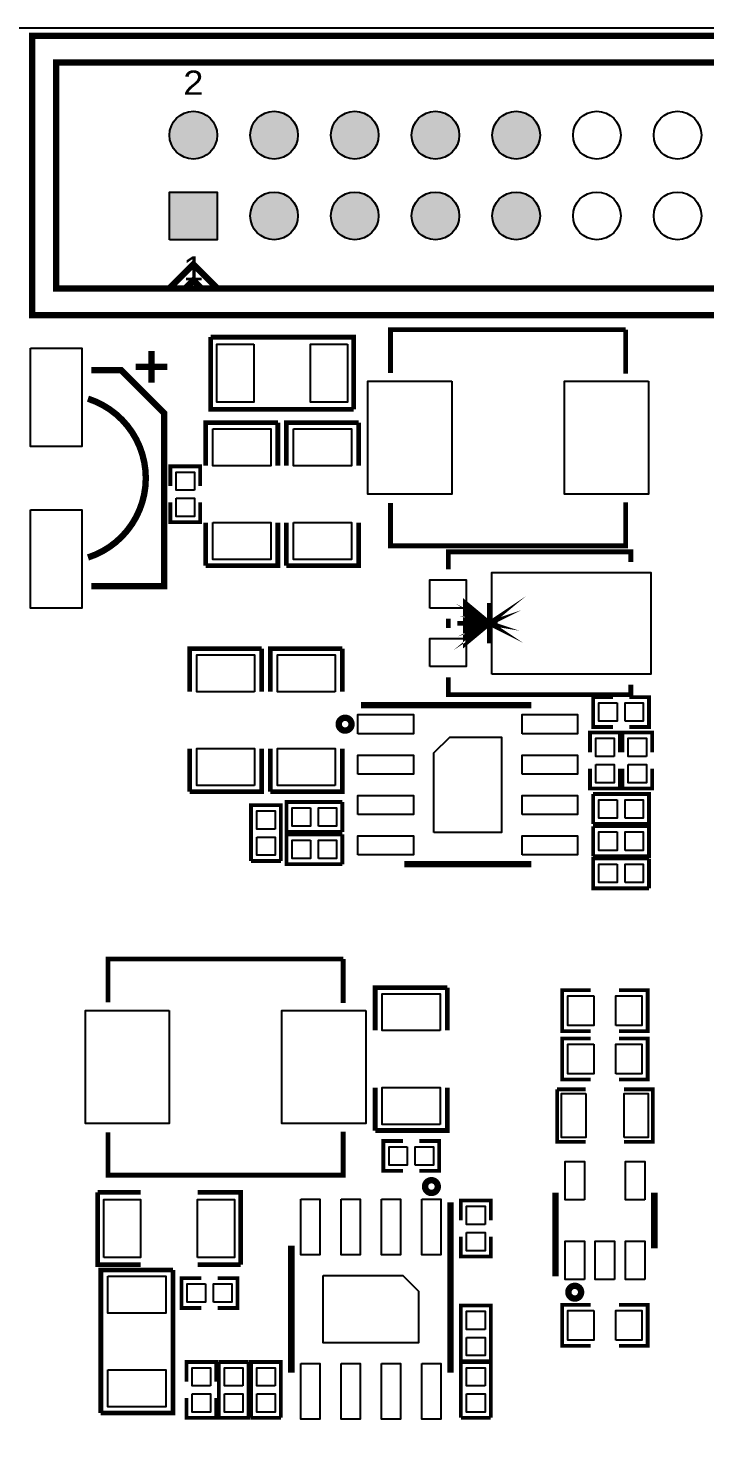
# Model space of a CAD drawing. Extents: x 0 to 145, y 0 to 99.
# Drawn here: x 43.57 to 64.86, y 53.39 to 97.98 of the extents above; entities that cross this region are included whole.
import ezdxf
from ezdxf.enums import TextEntityAlignment as Align

# ---------------------------------------------------------------- set-up
doc = ezdxf.new("R2010")
doc.units = 0
doc.header["$MEASUREMENT"] = 0
doc.layers.get('0').update_dxf_attribs({"linetype": 'CONTINUOUS'})
for name, color, linetype in [('OUTLINE', 7, 'CONTINUOUS'), ('SILKSCREEN_TOP', 7, 'CONTINUOUS'), ('SOLDERMASK_BOTTOM', 231, 'CONTINUOUS'), ('SOLDERMASK_TOP', 94, 'CONTINUOUS')]:
    doc.layers.add(name, color=color, linetype=linetype)

msp = doc.modelspace()

# ---------------------------------------------------------------- hatches: boundary and pattern name
at = {"linetype": 'Continuous'}
h = msp.add_hatch(color=256, dxfattribs=at)
h.set_gradient(color1=(0, 255, 255), color2=(0, 255, 255), tint=1)
h.paths.add_polyline_path([(5.71246, 90.21572), (6.9215, 90.21572), (6.9215, 91.42476), (5.71246, 91.42476)])
h.paths.add_polyline_path([(3.71348, 90.82024, 1), (4.92252, 90.82024, 1)])
h.paths.add_polyline_path([(2.92354, 90.82024, 1), (1.7145, 90.82024, 1)])
h.paths.add_polyline_path([(5.71246, 86.34476), (5.71246, 85.13572), (6.9215, 85.13572), (6.9215, 86.34476)])
h.paths.add_polyline_path([(4.92252, 85.74024, 1), (3.71348, 85.74024, 1)])
h.paths.add_polyline_path([(2.92354, 85.74024, 1), (1.7145, 85.74024, 1)])
h.paths.add_polyline_path([(18.49374, 95.90024, 1), (19.70278, 95.90024, 1)])
h.paths.add_polyline_path([(20.49272, 95.90024, 1), (21.70176, 95.90024, 1)])
h.paths.add_polyline_path([(22.49424, 95.90024, 1), (23.70328, 95.90024, 1)])
h.paths.add_polyline_path([(24.49322, 95.29572), (25.70226, 95.29572), (25.70226, 96.50476), (24.49322, 96.50476)])
h.paths.add_polyline_path([(36.7665, 95.90024, 1), (37.97554, 95.90024, 1)])
h.paths.add_polyline_path([(38.76548, 95.90024, 1), (39.97452, 95.90024, 1)])
h.paths.add_polyline_path([(40.76446, 95.29572), (41.9735, 95.29572), (41.9735, 96.50476), (40.76446, 96.50476)])
h.paths.add_polyline_path([(48.01743, 94.615, 1), (49.51857, 94.615, 1)])
h.paths.add_polyline_path([(50.55743, 94.615, 1), (52.05857, 94.615, 1)])
h.paths.add_polyline_path([(53.09743, 94.615, 1), (54.59857, 94.615, 1)])
h.paths.add_polyline_path([(55.63743, 94.615, 1), (57.13857, 94.615, 1)])
h.paths.add_polyline_path([(58.17743, 94.615, 1), (59.67857, 94.615, 1)])
h.paths.add_polyline_path([(58.17743, 92.075, 1), (59.67857, 92.075, 1)])
h.paths.add_polyline_path([(55.63743, 92.075, 1), (57.13857, 92.075, 1)])
h.paths.add_polyline_path([(53.09743, 92.075, 1), (54.59857, 92.075, 1)])
h.paths.add_polyline_path([(50.55743, 92.075, 1), (52.05857, 92.075, 1)])
h.paths.add_polyline_path([(48.01616, 91.32316), (49.5173, 91.32316), (49.5173, 92.8243), (48.01616, 92.8243)])
h.paths.add_polyline_path([(92.66174, 83.52028), (92.66174, 82.31124), (93.87078, 82.31124), (93.87078, 83.52028)])
h.paths.add_polyline_path([(95.86976, 82.91576, 1), (94.66072, 82.91576, 1)])
h.paths.add_polyline_path([(97.87128, 82.91576, 1), (96.66224, 82.91576, 1)])
h.paths.add_polyline_path([(99.87026, 82.91576, 1), (98.66122, 82.91576, 1)])
h.paths.add_polyline_path([(1.53924, 38.9255), (1.53924, 37.71646), (2.74828, 37.71646), (2.74828, 38.9255)])
h.paths.add_polyline_path([(2.74828, 36.322, 1), (1.53924, 36.322, 1)])
h.paths.add_polyline_path([(7.82828, 36.322, 1), (6.61924, 36.322, 1)])
h.paths.add_polyline_path([(6.61924, 38.9255), (6.61924, 37.71646), (7.82828, 37.71646), (7.82828, 38.9255)])
h.paths.add_polyline_path([(9.5885, 31.45028), (9.5885, 30.24124), (10.79754, 30.24124), (10.79754, 31.45028)])
h.paths.add_polyline_path([(12.79652, 30.84576, 1), (11.58748, 30.84576, 1)])
h.paths.add_polyline_path([(14.7955, 30.84576, 1), (13.58646, 30.84576, 1)])
h.paths.add_polyline_path([(9.63422, 26.1366), (9.63422, 24.57704), (11.19378, 24.57704), (11.19378, 26.1366)])
h.paths.add_polyline_path([(8.65378, 25.35682, 1), (7.09422, 25.35682, 1)])
h.paths.add_polyline_path([(8.65378, 17.73682, 1), (7.09422, 17.73682, 1)])
h.paths.add_polyline_path([(9.63422, 18.5166), (9.63422, 16.95704), (11.19378, 16.95704), (11.19378, 18.5166)])
h.paths.add_polyline_path([(9.63422, 11.1506), (9.63422, 9.59104), (11.19378, 9.59104), (11.19378, 11.1506)])
h.paths.add_polyline_path([(8.65378, 10.37082, 1), (7.09422, 10.37082, 1)])
h.paths.add_polyline_path([(8.65378, 2.49682, 1), (7.09422, 2.49682, 1)])
h.paths.add_polyline_path([(6.11378, 2.49682, 1), (4.55422, 2.49682, 1)])
h.paths.add_polyline_path([(2.01422, 3.2766), (2.01422, 1.71704), (3.57378, 1.71704), (3.57378, 3.2766)])
h.paths.add_polyline_path([(15.53972, 2.66954), (15.53972, 1.4605), (16.74876, 1.4605), (16.74876, 2.66954)])
h.paths.add_polyline_path([(16.74876, 4.064, 1), (15.53972, 4.064, 1)])
h.paths.add_polyline_path([(16.74876, 6.06298, 1), (15.53972, 6.06298, 1)])
h.paths.add_polyline_path([(21.82876, 6.06298, 1), (20.61972, 6.06298, 1)])
h.paths.add_polyline_path([(21.82876, 4.064, 1), (20.61972, 4.064, 1)])
h.paths.add_polyline_path([(20.61972, 2.66954), (20.61972, 1.4605), (21.82876, 1.4605), (21.82876, 2.66954)])
h.paths.add_polyline_path([(25.69972, 2.66954), (25.69972, 1.4605), (26.90876, 1.4605), (26.90876, 2.66954)])
h.paths.add_polyline_path([(26.90876, 4.064, 1), (25.69972, 4.064, 1)])
h.paths.add_polyline_path([(26.90876, 6.06298, 1), (25.69972, 6.06298, 1)])
h.paths.add_polyline_path([(35.32378, 2.75336, 1), (33.76422, 2.75336, 1)])
h.paths.add_polyline_path([(37.86378, 2.75336, 1), (36.30422, 2.75336, 1)])
h.paths.add_polyline_path([(40.40378, 2.75336, 1), (38.84422, 2.75336, 1)])
h.paths.add_polyline_path([(41.38422, 3.53314), (41.38422, 1.97358), (42.94378, 1.97358), (42.94378, 3.53314)])
h.paths.add_polyline_path([(29.6926, 34.30778), (29.6926, 32.74822), (31.25216, 32.74822), (31.25216, 34.30778)])
h.paths.add_polyline_path([(31.25216, 30.988, 1), (29.6926, 30.988, 1)])
h.paths.add_polyline_path([(31.25216, 28.448, 1), (29.6926, 28.448, 1)])
h.paths.add_polyline_path([(31.25216, 25.908, 1), (29.6926, 25.908, 1)])
h.paths.add_polyline_path([(31.25216, 23.368, 1), (29.6926, 23.368, 1)])
h.paths.add_polyline_path([(31.25216, 20.828, 1), (29.6926, 20.828, 1)])
h.paths.add_polyline_path([(29.6926, 19.06778), (29.6926, 17.50822), (31.25216, 17.50822), (31.25216, 19.06778)])
h.paths.add_polyline_path([(31.25216, 15.748, 1), (29.6926, 15.748, 1)])
h.paths.add_polyline_path([(38.87216, 15.748, 1), (37.3126, 15.748, 1)])
h.paths.add_polyline_path([(43.95216, 15.748, 1), (42.3926, 15.748, 1)])
h.paths.add_polyline_path([(47.25416, 15.748, 1), (45.6946, 15.748, 1)])
h.paths.add_polyline_path([(45.6946, 19.06778), (45.6946, 17.50822), (47.25416, 17.50822), (47.25416, 19.06778)])
h.paths.add_polyline_path([(43.95216, 18.288, 1), (42.3926, 18.288, 1)])
h.paths.add_polyline_path([(43.95216, 20.828, 1), (42.3926, 20.828, 1)])
h.paths.add_polyline_path([(43.95216, 23.368, 1), (42.3926, 23.368, 1)])
h.paths.add_polyline_path([(43.95216, 25.908, 1), (42.3926, 25.908, 1)])
h.paths.add_polyline_path([(43.95216, 28.448, 1), (42.3926, 28.448, 1)])
h.paths.add_polyline_path([(43.95216, 30.988, 1), (42.3926, 30.988, 1)])
h.paths.add_polyline_path([(43.95216, 33.528, 1), (42.3926, 33.528, 1)])
h.paths.add_polyline_path([(45.6946, 34.30778), (45.6946, 32.74822), (47.25416, 32.74822), (47.25416, 34.30778)])
h.paths.add_polyline_path([(47.25416, 30.988, 1), (45.6946, 30.988, 1)])
h.paths.add_polyline_path([(47.25416, 28.448, 1), (45.6946, 28.448, 1)])
h.paths.add_polyline_path([(47.25416, 25.908, 1), (45.6946, 25.908, 1)])
h.paths.add_polyline_path([(47.25416, 23.368, 1), (45.6946, 23.368, 1)])
h.paths.add_polyline_path([(47.25416, 20.828, 1), (45.6946, 20.828, 1)])
h.paths.add_polyline_path([(54.87416, 15.748, 1), (53.3146, 15.748, 1)])
h.paths.add_polyline_path([(59.95416, 15.748, 1), (58.3946, 15.748, 1)])
h.paths.add_polyline_path([(59.95416, 18.288, 1), (58.3946, 18.288, 1)])
h.paths.add_polyline_path([(59.95416, 20.828, 1), (58.3946, 20.828, 1)])
h.paths.add_polyline_path([(59.95416, 23.368, 1), (58.3946, 23.368, 1)])
h.paths.add_polyline_path([(59.95416, 25.908, 1), (58.3946, 25.908, 1)])
h.paths.add_polyline_path([(59.95416, 28.448, 1), (58.3946, 28.448, 1)])
h.paths.add_polyline_path([(59.95416, 30.988, 1), (58.3946, 30.988, 1)])
h.paths.add_polyline_path([(59.95416, 33.528, 1), (58.3946, 33.528, 1)])
h.paths.add_polyline_path([(61.6966, 34.30778), (61.6966, 32.74822), (63.25616, 32.74822), (63.25616, 34.30778)])
h.paths.add_polyline_path([(63.25616, 30.988, 1), (61.6966, 30.988, 1)])
h.paths.add_polyline_path([(63.25616, 28.448, 1), (61.6966, 28.448, 1)])
h.paths.add_polyline_path([(63.25616, 25.908, 1), (61.6966, 25.908, 1)])
h.paths.add_polyline_path([(63.25616, 23.368, 1), (61.6966, 23.368, 1)])
h.paths.add_polyline_path([(63.25616, 20.828, 1), (61.6966, 20.828, 1)])
h.paths.add_polyline_path([(61.6966, 19.06778), (61.6966, 17.50822), (63.25616, 17.50822), (63.25616, 19.06778)])
h.paths.add_polyline_path([(63.25616, 15.748, 1), (61.6966, 15.748, 1)])
h.paths.add_polyline_path([(70.87616, 15.748, 1), (69.3166, 15.748, 1)])
h.paths.add_polyline_path([(75.95616, 15.748, 1), (74.3966, 15.748, 1)])
h.paths.add_polyline_path([(75.95616, 18.288, 1), (74.3966, 18.288, 1)])
h.paths.add_polyline_path([(75.95616, 20.828, 1), (74.3966, 20.828, 1)])
h.paths.add_polyline_path([(75.95616, 23.368, 1), (74.3966, 23.368, 1)])
h.paths.add_polyline_path([(75.95616, 25.908, 1), (74.3966, 25.908, 1)])
h.paths.add_polyline_path([(75.95616, 28.448, 1), (74.3966, 28.448, 1)])
h.paths.add_polyline_path([(75.95616, 30.988, 1), (74.3966, 30.988, 1)])
h.paths.add_polyline_path([(75.95616, 33.528, 1), (74.3966, 33.528, 1)])
h.paths.add_polyline_path([(77.6986, 34.30778), (77.6986, 32.74822), (79.25816, 32.74822), (79.25816, 34.30778)])
h.paths.add_polyline_path([(79.25816, 30.988, 1), (77.6986, 30.988, 1)])
h.paths.add_polyline_path([(79.25816, 28.448, 1), (77.6986, 28.448, 1)])
h.paths.add_polyline_path([(79.25816, 25.908, 1), (77.6986, 25.908, 1)])
h.paths.add_polyline_path([(79.25816, 23.368, 1), (77.6986, 23.368, 1)])
h.paths.add_polyline_path([(79.25816, 20.828, 1), (77.6986, 20.828, 1)])
h.paths.add_polyline_path([(77.6986, 19.06778), (77.6986, 17.50822), (79.25816, 17.50822), (79.25816, 19.06778)])
h.paths.add_polyline_path([(79.25816, 15.748, 1), (77.6986, 15.748, 1)])
h.paths.add_polyline_path([(86.87816, 15.748, 1), (85.3186, 15.748, 1)])
h.paths.add_polyline_path([(91.95816, 15.748, 1), (90.3986, 15.748, 1)])
h.paths.add_polyline_path([(91.95816, 18.288, 1), (90.3986, 18.288, 1)])
h.paths.add_polyline_path([(91.95816, 20.828, 1), (90.3986, 20.828, 1)])
h.paths.add_polyline_path([(91.95816, 23.368, 1), (90.3986, 23.368, 1)])
h.paths.add_polyline_path([(91.95816, 25.908, 1), (90.3986, 25.908, 1)])
h.paths.add_polyline_path([(91.95816, 28.448, 1), (90.3986, 28.448, 1)])
h.paths.add_polyline_path([(91.95816, 30.988, 1), (90.3986, 30.988, 1)])
h.paths.add_polyline_path([(91.95816, 33.528, 1), (90.3986, 33.528, 1)])
h.paths.add_polyline_path([(93.7006, 34.30778), (93.7006, 32.74822), (95.26016, 32.74822), (95.26016, 34.30778)])
h.paths.add_polyline_path([(95.26016, 30.988, 1), (93.7006, 30.988, 1)])
h.paths.add_polyline_path([(95.26016, 28.448, 1), (93.7006, 28.448, 1)])
h.paths.add_polyline_path([(95.26016, 25.908, 1), (93.7006, 25.908, 1)])
h.paths.add_polyline_path([(95.26016, 23.368, 1), (93.7006, 23.368, 1)])
h.paths.add_polyline_path([(95.26016, 20.828, 1), (93.7006, 20.828, 1)])
h.paths.add_polyline_path([(93.7006, 19.06778), (93.7006, 17.50822), (95.26016, 17.50822), (95.26016, 19.06778)])
h.paths.add_polyline_path([(95.26016, 15.748, 1), (93.7006, 15.748, 1)])
h.paths.add_polyline_path([(107.96016, 33.528, 1), (106.4006, 33.528, 1)])
h.paths.add_polyline_path([(107.96016, 30.988, 1), (106.4006, 30.988, 1)])
h.paths.add_polyline_path([(107.96016, 28.448, 1), (106.4006, 28.448, 1)])
h.paths.add_polyline_path([(107.96016, 25.908, 1), (106.4006, 25.908, 1)])
h.paths.add_polyline_path([(107.96016, 23.368, 1), (106.4006, 23.368, 1)])
h.paths.add_polyline_path([(107.96016, 20.828, 1), (106.4006, 20.828, 1)])
h.paths.add_polyline_path([(107.96016, 18.288, 1), (106.4006, 18.288, 1)])
h.paths.add_polyline_path([(107.96016, 15.748, 1), (106.4006, 15.748, 1)])
h.paths.add_polyline_path([(102.88016, 15.748, 1), (101.3206, 15.748, 1)])
h.paths.add_polyline_path([(51.32578, 2.75336, 1), (49.76622, 2.75336, 1)])
h.paths.add_polyline_path([(53.86578, 2.75336, 1), (52.30622, 2.75336, 1)])
h.paths.add_polyline_path([(56.40578, 2.75336, 1), (54.84622, 2.75336, 1)])
h.paths.add_polyline_path([(57.38622, 3.53314), (57.38622, 1.97358), (58.94578, 1.97358), (58.94578, 3.53314)])
h.paths.add_polyline_path([(67.32778, 2.75336, 1), (65.76822, 2.75336, 1)])
h.paths.add_polyline_path([(69.86778, 2.75336, 1), (68.30822, 2.75336, 1)])
h.paths.add_polyline_path([(72.40778, 2.75336, 1), (70.84822, 2.75336, 1)])
h.paths.add_polyline_path([(73.38822, 3.53314), (73.38822, 1.97358), (74.94778, 1.97358), (74.94778, 3.53314)])
h.paths.add_polyline_path([(83.32978, 2.75336, 1), (81.77022, 2.75336, 1)])
h.paths.add_polyline_path([(85.86978, 2.75336, 1), (84.31022, 2.75336, 1)])
h.paths.add_polyline_path([(88.40978, 2.75336, 1), (86.85022, 2.75336, 1)])
h.paths.add_polyline_path([(89.39022, 3.53314), (89.39022, 1.97358), (90.94978, 1.97358), (90.94978, 3.53314)])
h.paths.add_polyline_path([(99.33178, 2.75336, 1), (97.77222, 2.75336, 1)])
h.paths.add_polyline_path([(101.87178, 2.75336, 1), (100.31222, 2.75336, 1)])
h.paths.add_polyline_path([(104.41178, 2.75336, 1), (102.85222, 2.75336, 1)])
h.paths.add_polyline_path([(105.39222, 3.53314), (105.39222, 1.97358), (106.95178, 1.97358), (106.95178, 3.53314)])
h.paths.add_polyline_path([(112.75314, 2.54, 1), (111.19358, 2.54, 1)])
h.paths.add_polyline_path([(112.75314, 5.08, 1), (111.19358, 5.08, 1)])
h.paths.add_polyline_path([(112.75314, 7.62, 1), (111.19358, 7.62, 1)])
h.paths.add_polyline_path([(111.19358, 10.93978), (111.19358, 9.38022), (112.75314, 9.38022), (112.75314, 10.93978)])
h.paths.add_polyline_path([(116.85524, 10.95502), (116.85524, 9.74598), (118.06428, 9.74598), (118.06428, 10.95502)])
h.paths.add_polyline_path([(118.06428, 8.34898, 1), (116.85524, 8.34898, 1)])
h.paths.add_polyline_path([(118.06428, 6.35, 1), (116.85524, 6.35, 1)])
h.paths.add_polyline_path([(118.06428, 4.35102, 1), (116.85524, 4.35102, 1)])
h.paths.add_polyline_path([(118.06428, 2.3495, 1), (116.85524, 2.3495, 1)])
h.paths.add_polyline_path([(134.6454, 6.62178), (134.6454, 5.06222), (136.20496, 5.06222), (136.20496, 6.62178)])
h.paths.add_polyline_path([(136.20496, 8.382, 1), (134.6454, 8.382, 1)])
h.paths.add_polyline_path([(136.20496, 10.922, 1), (134.6454, 10.922, 1)])
h.paths.add_polyline_path([(134.6454, 41.41978), (134.6454, 39.86022), (136.20496, 39.86022), (136.20496, 41.41978)])
h.paths.add_polyline_path([(136.20496, 43.18, 1), (134.6454, 43.18, 1)])
h.paths.add_polyline_path([(136.20496, 45.72, 1), (134.6454, 45.72, 1)])
h.paths.add_polyline_path([(133.2865, 55.38724, 1), (132.07746, 55.38724, 1)])
h.paths.add_polyline_path([(133.2865, 57.38876, 1), (132.07746, 57.38876, 1)])
h.paths.add_polyline_path([(32.13354, 38.24224, 1), (30.9245, 38.24224, 1)])
h.paths.add_polyline_path([(34.13252, 38.24224, 1), (32.92348, 38.24224, 1)])
h.paths.add_polyline_path([(34.92246, 38.84676), (34.92246, 37.63772), (36.1315, 37.63772), (36.1315, 38.84676)])
h.paths.add_polyline_path([(48.13554, 38.24224, 1), (46.9265, 38.24224, 1)])
h.paths.add_polyline_path([(50.13452, 38.24224, 1), (48.92548, 38.24224, 1)])
h.paths.add_polyline_path([(50.92446, 38.84676), (50.92446, 37.63772), (52.1335, 37.63772), (52.1335, 38.84676)])
h.paths.add_polyline_path([(35.24504, 47.8155), (35.24504, 46.1645), (36.89604, 46.1645), (36.89604, 47.8155)])
h.paths.add_polyline_path([(34.35604, 46.99, 1), (32.70504, 46.99, 1)])
h.paths.add_polyline_path([(31.81604, 46.99, 1), (30.16504, 46.99, 1)])
h.paths.add_polyline_path([(96.20186, 95.4405), (97.85922, 95.4405), (97.85922, 96.5835), (96.20186, 96.5835)], flags=9)
h.paths.add_polyline_path([(96.13096, 89.8525), (97.93012, 89.8525), (97.93012, 90.9955), (96.13096, 90.9955)], flags=9)
h.paths.add_polyline_path([(48.29387, 95.6945), (49.24213, 95.6945), (49.24213, 96.8375), (48.29387, 96.8375)], flags=9)
h.paths.add_polyline_path([(48.43568, 89.8525), (49.10032, 89.8525), (49.10032, 90.9955), (48.43568, 90.9955)], flags=9)

# ---------------------------------------------------------------- linework, layer by layer
at = {"layer": 'OUTLINE'}
msp.add_lwpolyline([(0.01778, 97.97796), (0.01778, -0.02286), (138.01852, -0.02286), (138.01852, 97.97796)], close=True, dxfattribs=at)
at = {"layer": 'SILKSCREEN_TOP'}
for points, const_width in [([(43.69816, 88.94572), (43.69816, 97.74428), (102.09784, 97.74428), (102.09784, 88.94572), (43.69816, 88.94572)], 0.20066), ([(70.612, 89.789), (44.45, 89.789), (44.45, 96.901), (101.346, 96.901)], 0.20066), ([(48.006, 89.789), (48.768, 90.551), (49.53, 89.789)], 0.20066), ([(49.022, 89.789), (48.768, 90.043), (48.514, 89.789)], 0.20066), ([(53.81244, 85.98662), (49.31156, 85.98662), (49.31156, 88.25738)], 0.14986), ([(49.31156, 88.25738), (53.81244, 88.25738), (53.81244, 85.98662)], 0.14986), ([(62.37478, 88.49106), (54.97322, 88.49106), (54.97322, 87.12708)], 0.1524), ([(62.37478, 87.10676), (62.37478, 88.49106)], 0.1524), ([(47.44974, 86.81974), (47.44974, 87.8205)], 0.20066), ([(46.94936, 87.32012), (47.95012, 87.32012)], 0.20066), ([(45.55998, 80.41894), (47.85106, 80.41894), (47.85106, 85.85962), (46.48962, 87.22106), (45.55998, 87.22106)], 0.20066), ([(49.15662, 84.21116), (49.15662, 85.56244), (51.42738, 85.56244)], 0.14986), ([(51.42738, 84.21116), (51.42738, 85.56244)], 0.14986), ([(51.69662, 84.21116), (51.69662, 85.56244), (53.96738, 85.56244)], 0.14986), ([(53.96738, 84.21116), (53.96738, 85.56244)], 0.14986), ([(48.0441, 83.57108), (48.0441, 84.19084), (48.9839, 84.19084), (48.9839, 83.57108)], 0.11938), ([(48.0441, 83.05292), (48.0441, 82.43316), (48.9839, 82.43316), (48.9839, 83.05292)], 0.11938), ([(54.97322, 83.04022), (54.97322, 81.68894), (62.37478, 81.68894), (62.37478, 83.058)], 0.1524), ([(51.42738, 82.41284), (51.42738, 81.06156), (49.15662, 81.06156)], 0.14986), ([(49.15662, 82.41284), (49.15662, 81.06156)], 0.14986), ([(53.96738, 82.41284), (53.96738, 81.06156), (51.69662, 81.06156)], 0.14986), ([(51.69662, 82.41284), (51.69662, 81.06156)], 0.14986), ([(62.5348, 81.18094), (62.5348, 81.4959), (56.7944, 81.4959), (56.7944, 80.94472)], 0.1524), ([(57.3278, 78.74), (58.0898, 79.248), (57.3278, 78.613), (57.3278, 79.883), (58.0898, 79.248), (57.3278, 79.121)], 0.1524), ([(57.3278, 79.756), (58.0898, 79.248), (57.3278, 79.629)], 0.1524), ([(58.0898, 78.613), (58.0898, 79.883)], 0.1524), ([(56.7944, 79.39024), (56.7944, 79.10576)], 0.1524), ([(57.3278, 78.867), (58.0898, 79.248), (57.3278, 78.994)], 0.1524), ([(57.3278, 79.502), (58.0898, 79.248), (57.3278, 79.375)], 0.1524), ([(57.0738, 79.248), (58.3438, 79.248)], 0.1524), ([(48.64862, 77.09916), (48.64862, 78.45044), (50.91938, 78.45044)], 0.14986), ([(50.91938, 77.09916), (50.91938, 78.45044)], 0.14986), ([(51.18862, 77.09916), (51.18862, 78.45044), (53.45938, 78.45044)], 0.14986), ([(53.45938, 77.09916), (53.45938, 78.45044)], 0.14986), ([(56.7944, 77.55128), (56.7944, 77.0001), (62.5348, 77.0001), (62.5348, 77.31506)], 0.1524), ([(54.04358, 76.67244), (59.40298, 76.67244)], 0.20066), ([(61.97092, 76.9239), (61.35116, 76.9239), (61.35116, 75.9841), (61.97092, 75.9841)], 0.11938), ([(62.48908, 76.9239), (63.10884, 76.9239), (63.10884, 75.9841), (62.48908, 75.9841)], 0.11938), ([(62.1919, 75.18908), (62.1919, 75.80884), (61.2521, 75.80884), (61.2521, 75.18908)], 0.11938), ([(63.2079, 75.18908), (63.2079, 75.80884), (62.2681, 75.80884), (62.2681, 75.18908)], 0.11938), ([(50.91938, 75.30084), (50.91938, 73.94956), (48.64862, 73.94956)], 0.14986), ([(48.64862, 75.30084), (48.64862, 73.94956)], 0.14986), ([(53.45938, 75.30084), (53.45938, 73.94956), (51.18862, 73.94956)], 0.14986), ([(51.18862, 75.30084), (51.18862, 73.94956)], 0.14986), ([(62.1919, 74.67092), (62.1919, 74.05116), (61.2521, 74.05116), (61.2521, 74.67092)], 0.11938), ([(63.2079, 74.67092), (63.2079, 74.05116), (62.2681, 74.05116), (62.2681, 74.67092)], 0.11938), ([(50.5841, 71.76516), (50.5841, 73.52284), (51.5239, 73.52284), (51.5239, 71.76516)], 0.11938), ([(53.45684, 72.6821), (51.69916, 72.6821), (51.69916, 73.6219), (53.45684, 73.6219)], 0.11938), ([(53.45684, 72.6821), (53.45684, 73.6219)], 0.11938), ([(61.35116, 73.8759), (61.35116, 72.9361)], 0.11938), ([(61.35116, 73.8759), (63.10884, 73.8759), (63.10884, 72.9361), (61.35116, 72.9361)], 0.11938), ([(61.35116, 72.8599), (61.35116, 71.9201)], 0.11938), ([(61.35116, 72.8599), (63.10884, 72.8599), (63.10884, 71.9201), (61.35116, 71.9201)], 0.11938), ([(53.45684, 71.6661), (51.69916, 71.6661), (51.69916, 72.6059), (53.45684, 72.6059)], 0.11938), ([(53.45684, 71.6661), (53.45684, 72.6059)], 0.11938), ([(50.5841, 71.76516), (51.5239, 71.76516)], 0.11938), ([(63.10884, 70.9041), (61.35116, 70.9041), (61.35116, 71.8439), (63.10884, 71.8439)], 0.11938), ([(63.10884, 70.9041), (63.10884, 71.8439)], 0.11938), ([(55.40502, 71.66356), (59.40298, 71.66356)], 0.20066), ([(53.48478, 68.67906), (46.08322, 68.67906), (46.08322, 67.31508)], 0.1524), ([(53.48478, 67.29476), (53.48478, 68.67906)], 0.1524), ([(54.49062, 66.43116), (54.49062, 67.78244), (56.76138, 67.78244)], 0.14986), ([(56.76138, 66.43116), (56.76138, 67.78244)], 0.14986), ([(61.27496, 67.70116), (60.3758, 67.70116), (60.3758, 66.41084), (61.27496, 66.41084)], 0.11938), ([(62.16904, 67.70116), (63.0682, 67.70116), (63.0682, 66.41084), (62.16904, 66.41084)], 0.11938), ([(61.27496, 64.88684), (60.3758, 64.88684), (60.3758, 66.17716), (61.27496, 66.17716)], 0.11938), ([(62.16904, 64.88684), (63.0682, 64.88684), (63.0682, 66.17716), (62.16904, 66.17716)], 0.11938), ([(56.76138, 64.63284), (56.76138, 63.28156), (54.49062, 63.28156)], 0.14986), ([(54.49062, 64.63284), (54.49062, 63.28156)], 0.14986), ([(61.11748, 64.5795), (60.21578, 64.5795)], 0.11938), ([(60.21578, 64.5795), (60.21578, 62.9285), (61.11748, 62.9285)], 0.11938), ([(62.32652, 62.9285), (63.22822, 62.9285), (63.22822, 64.5795), (62.32652, 64.5795)], 0.11938), ([(46.08322, 63.22822), (46.08322, 61.87694), (53.48478, 61.87694), (53.48478, 63.246)], 0.1524), ([(55.36692, 62.0141), (54.74716, 62.0141), (54.74716, 62.9539), (55.36692, 62.9539)], 0.11938), ([(55.88508, 62.0141), (56.50484, 62.0141), (56.50484, 62.9539), (55.88508, 62.9539)], 0.11938), ([(47.10684, 59.06262), (45.75556, 59.06262), (45.75556, 61.33338)], 0.14986), ([(47.10684, 61.33338), (45.75556, 61.33338)], 0.14986), ([(48.90516, 61.33338), (50.25644, 61.33338), (50.25644, 59.06262)], 0.14986), ([(56.86044, 61.01842), (56.86044, 55.65902)], 0.20066), ([(57.1881, 60.45708), (57.1881, 61.07684), (58.1279, 61.07684), (58.1279, 60.45708)], 0.11938), ([(60.16752, 58.69178), (60.16752, 61.33084)], 0.20066), ([(63.27648, 59.57316), (63.27648, 61.33084)], 0.20066), ([(51.85156, 59.65698), (51.85156, 55.65902)], 0.20066), ([(57.1881, 59.93892), (57.1881, 59.31916), (58.1279, 59.31916), (58.1279, 59.93892)], 0.11938), ([(48.12538, 58.89244), (48.12538, 54.39156), (45.85462, 54.39156)], 0.14986), ([(45.85462, 54.39156), (45.85462, 58.89244), (48.12538, 58.89244)], 0.14986), ([(48.90516, 59.06262), (50.25644, 59.06262)], 0.14986), ([(49.01692, 57.6961), (48.39716, 57.6961), (48.39716, 58.6359), (49.01692, 58.6359)], 0.11938), ([(49.53508, 57.6961), (50.15484, 57.6961), (50.15484, 58.6359), (49.53508, 58.6359)], 0.11938), ([(57.1881, 56.01716), (57.1881, 57.77484), (58.1279, 57.77484), (58.1279, 56.01716)], 0.11938), ([(61.27496, 56.50484), (60.3758, 56.50484), (60.3758, 57.79516), (61.27496, 57.79516)], 0.11938), ([(62.16904, 56.50484), (63.0682, 56.50484), (63.0682, 57.79516), (62.16904, 57.79516)], 0.11938), ([(48.5521, 55.37708), (48.5521, 55.99684), (49.4919, 55.99684), (49.4919, 55.37708)], 0.11938), ([(50.5079, 55.99684), (49.5681, 55.99684)], 0.11938), ([(50.5079, 55.99684), (50.5079, 54.23916), (49.5681, 54.23916), (49.5681, 55.99684)], 0.11938), ([(50.5841, 54.23916), (50.5841, 55.99684), (51.5239, 55.99684), (51.5239, 54.23916)], 0.11938), ([(57.1881, 56.01716), (58.1279, 56.01716)], 0.11938), ([(57.1881, 54.23916), (57.1881, 55.99684), (58.1279, 55.99684), (58.1279, 54.23916)], 0.11938), ([(48.5521, 54.85892), (48.5521, 54.23916), (49.4919, 54.23916), (49.4919, 54.85892)], 0.11938), ([(50.5841, 54.23916), (51.5239, 54.23916)], 0.11938), ([(57.1881, 54.23916), (58.1279, 54.23916)], 0.11938)]:
    msp.add_lwpolyline(points, dxfattribs=dict(at, const_width=const_width))
at = {"layer": 'SILKSCREEN_TOP', "const_width": 0.20066}
for points in [[(45.45076, 81.32064, 0.728195), (45.45076, 86.31936)], [(53.7464, 76.073, 1), (53.34254, 76.073, 1), (53.7464, 76.073)], [(56.46166, 61.5188, 1.002345), (56.06034, 61.51626, 0.997661), (56.46166, 61.5188)], [(60.9727, 58.1914, 1.002995), (60.57138, 58.1914, 0.997014), (60.9727, 58.1914)]]:
    msp.add_lwpolyline(points, format="xyb", dxfattribs=at)
at = {"layer": 'SOLDERMASK_BOTTOM'}
msp.add_lwpolyline([(48.01616, 91.32316), (48.01616, 92.8243), (49.5173, 92.8243), (49.5173, 91.32316)], close=True, dxfattribs=at)
for centre in [(48.768, 94.615), (51.308, 94.615), (53.848, 94.615), (56.388, 94.615), (58.928, 94.615), (61.468, 94.615), (64.008, 94.615), (51.308, 92.075), (53.848, 92.075), (56.388, 92.075), (58.928, 92.075), (61.468, 92.075), (64.008, 92.075)]:
    msp.add_circle(centre, 0.75057, dxfattribs=at)
at = {"layer": 'SOLDERMASK_TOP'}
for points in [[(48.01616, 91.32316), (48.01616, 92.8243), (49.5173, 92.8243), (49.5173, 91.32316)], [(43.63974, 87.91448), (45.26026, 87.91448), (45.26026, 84.81568), (43.63974, 84.81568)], [(50.66665, 88.03259), (50.66665, 86.21141), (49.50587, 86.21141), (49.50587, 88.03259)], [(53.61813, 88.03259), (53.61813, 86.21141), (52.45735, 86.21141), (52.45735, 88.03259)], [(56.90108, 86.868), (56.90108, 83.312), (54.25948, 83.312), (54.25948, 86.868)], [(63.08852, 86.868), (63.08852, 83.312), (60.44692, 83.312), (60.44692, 86.868)], [(49.38141, 85.36813), (51.20259, 85.36813), (51.20259, 84.20735), (49.38141, 84.20735)], [(51.92141, 85.36813), (53.74259, 85.36813), (53.74259, 84.20735), (51.92141, 84.20735)], [(48.80356, 83.43646), (48.22444, 83.43646), (48.22444, 84.0105), (48.80356, 84.0105)], [(48.22444, 83.18754), (48.80356, 83.18754), (48.80356, 82.6135), (48.22444, 82.6135)], [(43.63974, 82.82432), (45.26026, 82.82432), (45.26026, 79.72552), (43.63974, 79.72552)], [(49.38141, 82.41665), (51.20259, 82.41665), (51.20259, 81.25587), (49.38141, 81.25587)], [(51.92141, 82.41665), (53.74259, 82.41665), (53.74259, 81.25587), (51.92141, 81.25587)], [(58.166, 77.6478), (58.166, 80.8482), (63.1698, 80.8482), (63.1698, 77.6478)], [(56.2102, 79.72298), (56.2102, 80.61198), (57.3532, 80.61198), (57.3532, 79.72298)], [(56.2102, 77.88402), (56.2102, 78.77302), (57.3532, 78.77302), (57.3532, 77.88402)], [(50.69459, 77.09535), (48.87341, 77.09535), (48.87341, 78.25613), (50.69459, 78.25613)], [(53.23459, 77.09535), (51.41341, 77.09535), (51.41341, 78.25613), (53.23459, 78.25613)], [(62.10554, 76.74356), (62.10554, 76.16444), (61.5315, 76.16444), (61.5315, 76.74356)], [(62.35446, 76.16444), (62.35446, 76.74356), (62.9285, 76.74356), (62.9285, 76.16444)], [(53.94198, 75.77328), (53.94198, 76.37272), (55.69204, 76.37272), (55.69204, 75.77328)], [(59.11342, 75.77328), (59.11342, 76.37272), (60.86348, 76.37272), (60.86348, 75.77328)], [(56.33974, 72.66686), (56.33974, 75.16876), (56.84012, 75.66914), (58.46826, 75.66914), (58.46826, 72.66686)], [(62.01156, 75.05446), (61.43244, 75.05446), (61.43244, 75.6285), (62.01156, 75.6285)], [(63.02756, 75.05446), (62.44844, 75.05446), (62.44844, 75.6285), (63.02756, 75.6285)], [(50.69459, 74.14387), (48.87341, 74.14387), (48.87341, 75.30465), (50.69459, 75.30465)], [(53.23459, 74.14387), (51.41341, 74.14387), (51.41341, 75.30465), (53.23459, 75.30465)], [(53.94198, 74.50328), (53.94198, 75.10272), (55.69204, 75.10272), (55.69204, 74.50328)], [(59.11342, 74.50328), (59.11342, 75.10272), (60.86348, 75.10272), (60.86348, 74.50328)], [(61.43244, 74.80554), (62.01156, 74.80554), (62.01156, 74.2315), (61.43244, 74.2315)], [(62.44844, 74.80554), (63.02756, 74.80554), (63.02756, 74.2315), (62.44844, 74.2315)], [(53.94198, 73.23328), (53.94198, 73.83272), (55.69204, 73.83272), (55.69204, 73.23328)], [(59.11342, 73.23328), (59.11342, 73.83272), (60.86348, 73.83272), (60.86348, 73.23328)], [(62.10554, 73.69556), (62.10554, 73.11644), (61.5315, 73.11644), (61.5315, 73.69556)], [(62.35446, 73.11644), (62.35446, 73.69556), (62.9285, 73.69556), (62.9285, 73.11644)], [(51.34356, 72.76846), (50.76444, 72.76846), (50.76444, 73.3425), (51.34356, 73.3425)], [(52.45354, 73.44156), (52.45354, 72.86244), (51.8795, 72.86244), (51.8795, 73.44156)], [(52.70246, 72.86244), (52.70246, 73.44156), (53.2765, 73.44156), (53.2765, 72.86244)], [(62.10554, 72.67956), (62.10554, 72.10044), (61.5315, 72.10044), (61.5315, 72.67956)], [(62.35446, 72.10044), (62.35446, 72.67956), (62.9285, 72.67956), (62.9285, 72.10044)], [(50.76444, 72.51954), (51.34356, 72.51954), (51.34356, 71.9455), (50.76444, 71.9455)], [(52.45354, 72.42556), (52.45354, 71.84644), (51.8795, 71.84644), (51.8795, 72.42556)], [(52.70246, 71.84644), (52.70246, 72.42556), (53.2765, 72.42556), (53.2765, 71.84644)], [(53.94198, 71.96328), (53.94198, 72.56272), (55.69204, 72.56272), (55.69204, 71.96328)], [(59.11342, 71.96328), (59.11342, 72.56272), (60.86348, 72.56272), (60.86348, 71.96328)], [(62.10554, 71.66356), (62.10554, 71.08444), (61.5315, 71.08444), (61.5315, 71.66356)], [(62.35446, 71.08444), (62.35446, 71.66356), (62.9285, 71.66356), (62.9285, 71.08444)], [(56.53659, 66.42735), (54.71541, 66.42735), (54.71541, 67.58813), (56.53659, 67.58813)], [(61.37783, 67.52082), (61.37783, 66.59118), (60.55741, 66.59118), (60.55741, 67.52082)], [(62.0649, 66.59118), (62.0649, 67.52082), (62.88532, 67.52082), (62.88532, 66.59118)], [(48.01108, 67.056), (48.01108, 63.5), (45.36948, 63.5), (45.36948, 67.056)], [(54.19852, 67.056), (54.19852, 63.5), (51.55692, 63.5), (51.55692, 67.056)], [(61.37783, 65.99682), (61.37783, 65.06718), (60.55741, 65.06718), (60.55741, 65.99682)], [(62.0649, 65.06718), (62.0649, 65.99682), (62.88532, 65.99682), (62.88532, 65.06718)], [(56.53659, 63.47587), (54.71541, 63.47587), (54.71541, 64.63665), (56.53659, 64.63665)], [(61.11621, 64.44361), (61.11621, 63.06439), (60.35675, 63.06439), (60.35675, 64.44361)], [(62.32652, 63.06312), (62.32652, 64.44234), (63.08598, 64.44234), (63.08598, 63.06312)], [(55.50154, 62.77356), (55.50154, 62.19444), (54.9275, 62.19444), (54.9275, 62.77356)], [(55.75046, 62.19444), (55.75046, 62.77356), (56.3245, 62.77356), (56.3245, 62.19444)], [(61.07684, 61.10224), (60.46724, 61.10224), (60.46724, 62.31128), (61.07684, 62.31128)], [(62.97676, 61.10224), (62.36716, 61.10224), (62.36716, 62.31128), (62.97676, 62.31128)], [(45.9486, 59.28614), (45.9486, 61.10732), (47.10938, 61.10732), (47.10938, 59.28614)], [(48.90008, 59.28614), (48.90008, 61.10732), (50.06086, 61.10732), (50.06086, 59.28614)], [(52.15128, 61.11875), (52.75072, 61.11875), (52.75072, 59.36869), (52.15128, 59.36869)], [(53.42128, 61.11875), (54.02072, 61.11875), (54.02072, 59.36869), (53.42128, 59.36869)], [(54.69128, 61.11875), (55.29072, 61.11875), (55.29072, 59.36869), (54.69128, 59.36869)], [(55.96128, 61.11875), (56.56072, 61.11875), (56.56072, 59.36869), (55.96128, 59.36869)], [(57.94756, 60.32246), (57.36844, 60.32246), (57.36844, 60.8965), (57.94756, 60.8965)], [(57.36844, 60.07354), (57.94756, 60.07354), (57.94756, 59.4995), (57.36844, 59.4995)], [(61.07684, 58.59272), (60.46724, 58.59272), (60.46724, 59.80176), (61.07684, 59.80176)], [(62.0268, 58.59272), (61.4172, 58.59272), (61.4172, 59.80176), (62.0268, 59.80176)], [(62.97676, 58.59272), (62.36716, 58.59272), (62.36716, 59.80176), (62.97676, 59.80176)], [(46.07941, 58.69813), (47.90059, 58.69813), (47.90059, 57.53735), (46.07941, 57.53735)], [(49.15154, 58.45556), (49.15154, 57.87644), (48.5775, 57.87644), (48.5775, 58.45556)], [(49.40046, 57.87644), (49.40046, 58.45556), (49.9745, 58.45556), (49.9745, 57.87644)], [(52.85486, 58.72226), (55.35676, 58.72226), (55.85714, 58.22188), (55.85714, 56.59374), (52.85486, 56.59374)], [(57.94756, 57.02046), (57.36844, 57.02046), (57.36844, 57.5945), (57.94756, 57.5945)], [(61.37783, 57.61482), (61.37783, 56.68518), (60.55741, 56.68518), (60.55741, 57.61482)], [(62.0649, 56.68518), (62.0649, 57.61482), (62.88532, 57.61482), (62.88532, 56.68518)], [(57.36844, 56.77154), (57.94756, 56.77154), (57.94756, 56.1975), (57.36844, 56.1975)], [(46.07941, 55.74665), (47.90059, 55.74665), (47.90059, 54.58587), (46.07941, 54.58587)], [(49.31156, 55.24246), (48.73244, 55.24246), (48.73244, 55.8165), (49.31156, 55.8165)], [(50.32756, 55.24246), (49.74844, 55.24246), (49.74844, 55.8165), (50.32756, 55.8165)], [(51.34356, 55.24246), (50.76444, 55.24246), (50.76444, 55.8165), (51.34356, 55.8165)], [(52.15128, 55.94731), (52.75072, 55.94731), (52.75072, 54.19725), (52.15128, 54.19725)], [(53.42128, 55.94731), (54.02072, 55.94731), (54.02072, 54.19725), (53.42128, 54.19725)], [(54.69128, 55.94731), (55.29072, 55.94731), (55.29072, 54.19725), (54.69128, 54.19725)], [(55.96128, 55.94731), (56.56072, 55.94731), (56.56072, 54.19725), (55.96128, 54.19725)], [(57.94756, 55.24246), (57.36844, 55.24246), (57.36844, 55.8165), (57.94756, 55.8165)], [(48.73244, 54.99354), (49.31156, 54.99354), (49.31156, 54.4195), (48.73244, 54.4195)], [(49.74844, 54.99354), (50.32756, 54.99354), (50.32756, 54.4195), (49.74844, 54.4195)], [(50.76444, 54.99354), (51.34356, 54.99354), (51.34356, 54.4195), (50.76444, 54.4195)], [(57.36844, 54.99354), (57.94756, 54.99354), (57.94756, 54.4195), (57.36844, 54.4195)]]:
    msp.add_lwpolyline(points, close=True, dxfattribs=at)
for centre in [(48.768, 94.615), (51.308, 94.615), (53.848, 94.615), (56.388, 94.615), (58.928, 94.615), (61.468, 94.615), (64.008, 94.615), (51.308, 92.075), (53.848, 92.075), (56.388, 92.075), (58.928, 92.075), (61.468, 92.075), (64.008, 92.075)]:
    msp.add_circle(centre, 0.75057, dxfattribs=at)

# ---------------------------------------------------------------- texts
at = {"layer": 'SILKSCREEN_TOP', "width": 1.116667}
for s, p in [('2', (48.768, 95.885)), ('1', (48.768, 90.043))]:
    msp.add_text(s, height=0.762, dxfattribs=at).set_placement(p, align=Align.CENTER)

doc.saveas('drawing.dxf')
